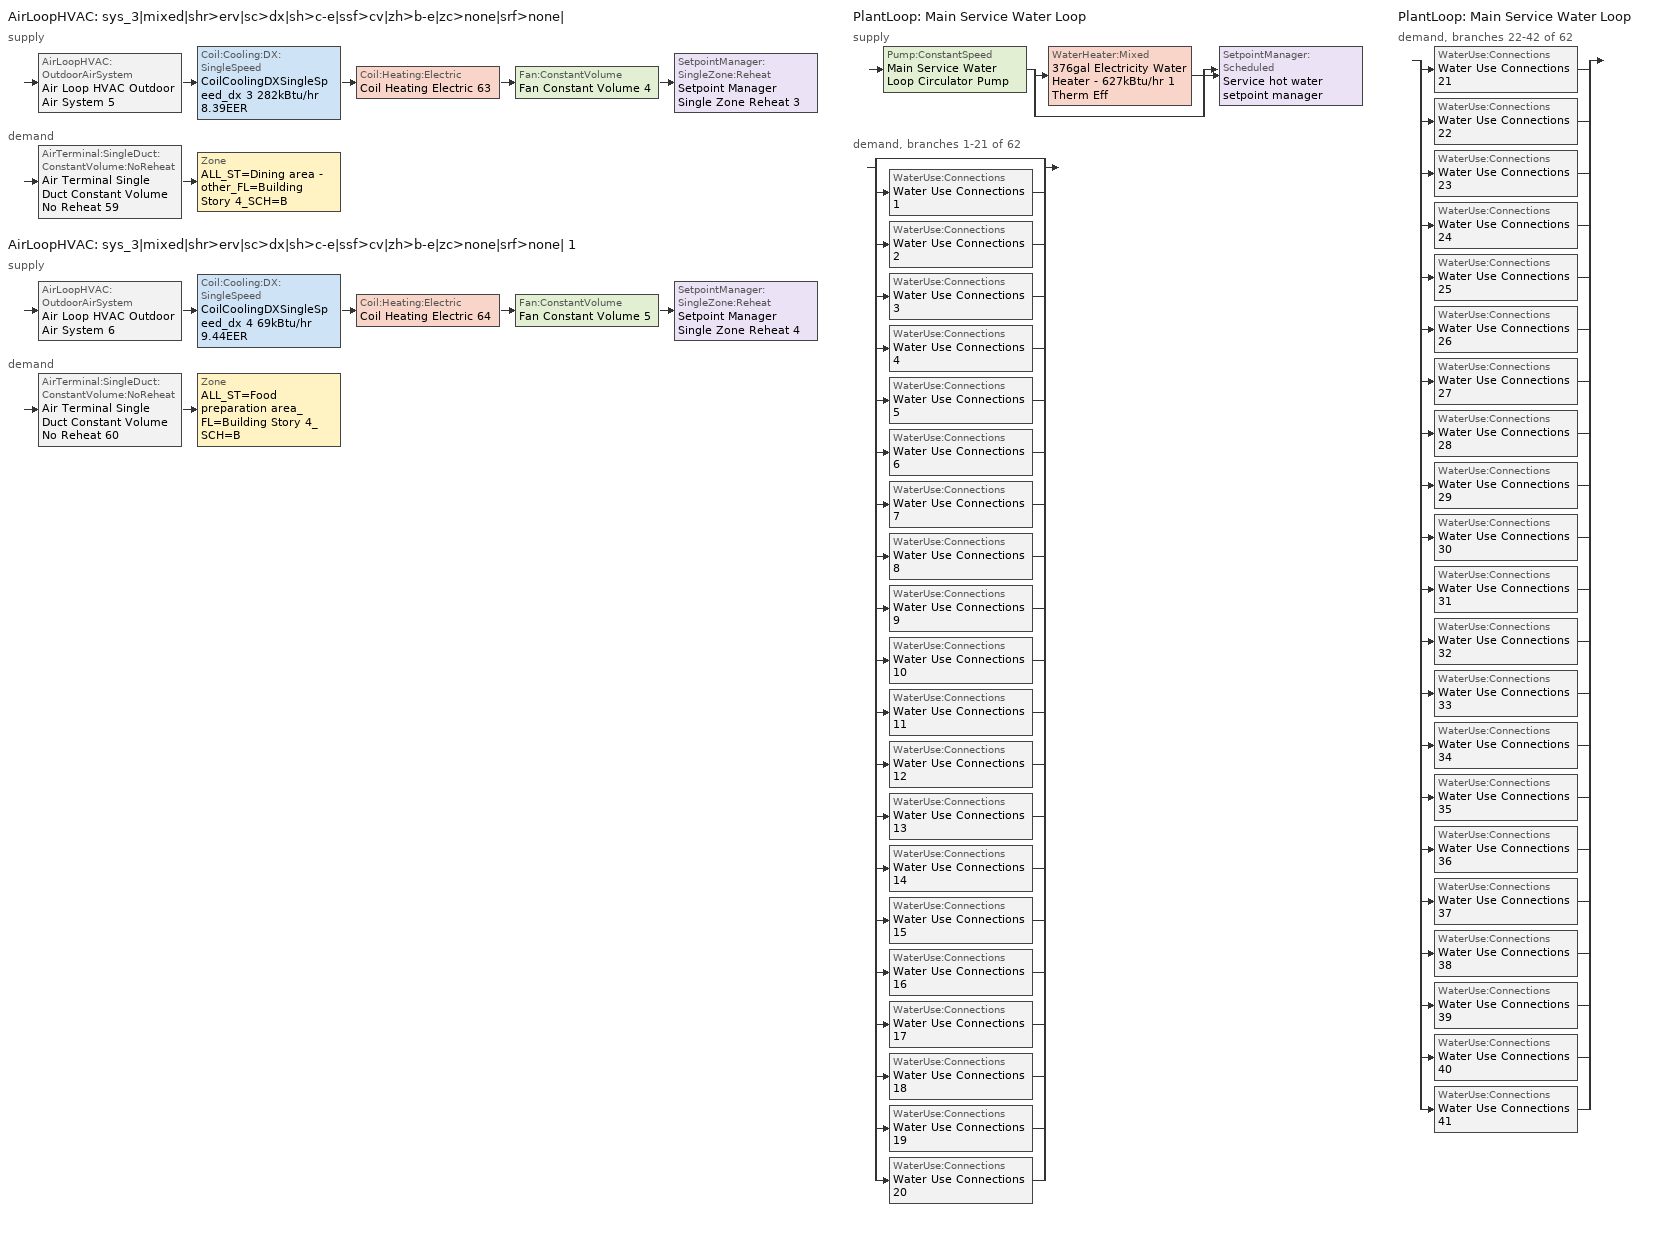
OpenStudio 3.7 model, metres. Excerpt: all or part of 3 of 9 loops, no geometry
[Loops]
AirLoopHVAC 'sys_3|mixed|shr>erv|sc>dx|sh>c-e|ssf>cv|zh>b-e|zc>none|srf>none|'
 supply: AirLoopHVAC:OutdoorAirSystem 'Air Loop HVAC Outdoor Air System 5' > Coil:Cooling:DX:SingleSpeed 'CoilCoolingDXSingleSpeed_dx 3 282kBtu/hr 8.39EER' > Coil:Heating:Electric 'Coil Heating Electric 63' > Fan:ConstantVolume 'Fan Constant Volume 4' > SetpointManager:SingleZone:Reheat 'Setpoint Manager Single Zone Reheat 3'
 demand: AirTerminal:SingleDuct:ConstantVolume:NoReheat 'Air Terminal Single Duct Constant Volume No Reheat 59' > Zone 'ALL_ST=Dining area - other_FL=Building Story 4_SCH=B'
AirLoopHVAC 'sys_3|mixed|shr>erv|sc>dx|sh>c-e|ssf>cv|zh>b-e|zc>none|srf>none| 1'
 supply: AirLoopHVAC:OutdoorAirSystem 'Air Loop HVAC Outdoor Air System 6' > Coil:Cooling:DX:SingleSpeed 'CoilCoolingDXSingleSpeed_dx 4 69kBtu/hr 9.44EER' > Coil:Heating:Electric 'Coil Heating Electric 64' > Fan:ConstantVolume 'Fan Constant Volume 5' > SetpointManager:SingleZone:Reheat 'Setpoint Manager Single Zone Reheat 4'
 demand: AirTerminal:SingleDuct:ConstantVolume:NoReheat 'Air Terminal Single Duct Constant Volume No Reheat 60' > Zone 'ALL_ST=Food preparation area_FL=Building Story 4_SCH=B'
PlantLoop 'Main Service Water Loop'
 supply: Pump:ConstantSpeed 'Main Service Water Loop Circulator Pump' > split
  | WaterHeater:Mixed '376gal Electricity Water Heater - 627kBtu/hr 1 Therm Eff'
  | bypass
  join > SetpointManager:Scheduled 'Service hot water setpoint manager'
 demand, branches 1-21 of 62: split
  | bypass
  | WaterUse:Connections 'Water Use Connections 1'
  | WaterUse:Connections 'Water Use Connections 2'
  | WaterUse:Connections 'Water Use Connections 3'
  | WaterUse:Connections 'Water Use Connections 4'
  | WaterUse:Connections 'Water Use Connections 5'
  | WaterUse:Connections 'Water Use Connections 6'
  | WaterUse:Connections 'Water Use Connections 7'
  | WaterUse:Connections 'Water Use Connections 8'
  | WaterUse:Connections 'Water Use Connections 9'
  | WaterUse:Connections 'Water Use Connections 10'
  | WaterUse:Connections 'Water Use Connections 11'
  | WaterUse:Connections 'Water Use Connections 12'
  | WaterUse:Connections 'Water Use Connections 13'
  | WaterUse:Connections 'Water Use Connections 14'
  | WaterUse:Connections 'Water Use Connections 15'
  | WaterUse:Connections 'Water Use Connections 16'
  | WaterUse:Connections 'Water Use Connections 17'
  | WaterUse:Connections 'Water Use Connections 18'
  | WaterUse:Connections 'Water Use Connections 19'
  | WaterUse:Connections 'Water Use Connections 20'
PlantLoop 'Main Service Water Loop'
 demand, branches 22-42 of 62: split
  | WaterUse:Connections 'Water Use Connections 21'
  | WaterUse:Connections 'Water Use Connections 22'
  | WaterUse:Connections 'Water Use Connections 23'
  | WaterUse:Connections 'Water Use Connections 24'
  | WaterUse:Connections 'Water Use Connections 25'
  | WaterUse:Connections 'Water Use Connections 26'
  | WaterUse:Connections 'Water Use Connections 27'
  | WaterUse:Connections 'Water Use Connections 28'
  | WaterUse:Connections 'Water Use Connections 29'
  | WaterUse:Connections 'Water Use Connections 30'
  | WaterUse:Connections 'Water Use Connections 31'
  | WaterUse:Connections 'Water Use Connections 32'
  | WaterUse:Connections 'Water Use Connections 33'
  | WaterUse:Connections 'Water Use Connections 34'
  | WaterUse:Connections 'Water Use Connections 35'
  | WaterUse:Connections 'Water Use Connections 36'
  | WaterUse:Connections 'Water Use Connections 37'
  | WaterUse:Connections 'Water Use Connections 38'
  | WaterUse:Connections 'Water Use Connections 39'
  | WaterUse:Connections 'Water Use Connections 40'
  | WaterUse:Connections 'Water Use Connections 41'
[Sizing:Zone] Zone Cooling Design Supply Air Temperature Input Method=TemperatureDifference; Zone Cooling Design Supply Air Temperature {C}=14; Zone Cooling Design Supply Air Temperature Difference {deltaC}=11; Zone Heating Design Supply Air Temperature Input Method=TemperatureDifference; Zone Heating Design Supply Air Temperature {C}=40; Zone Heating Design Supply Air Temperature Difference {deltaC}=21; Zone Cooling Design Supply Air Humidity Ratio {kg-H2O/kg-air}=0.0085; Zone Heating Design Supply Air Humidity Ratio {kg-H2O/kg-air}=0.008; Zone Heating Sizing Factor=1.3; Zone Cooling Sizing Factor=1.1; Cooling Design Air Flow Method=DesignDay; Heating Design Air Flow Method=DesignDay; Account for Dedicated Outdoor Air System=No; Dedicated Outdoor Air System Control Strategy=NeutralSupplyAir; Dedicated Outdoor Air Low Setpoint Temperature for Design {C}=autosize; Dedicated Outdoor Air High Setpoint Temperature for Design {C}=autosize; Zone Load Sizing Method=Sensible Load Only No Latent Load; Zone Latent Cooling Design Supply Air Humidity Ratio Input Method=HumidityRatioDifference; Zone Cooling Design Supply Air Humidity Ratio Difference {kgWater/kgDryAir}=0.005; Zone Latent Heating Design Supply Air Humidity Ratio Input Method=HumidityRatioDifference; Zone Humidification Design Supply Air Humidity Ratio Difference {kgWater/kgDryAir}=0.005
ALL_ST=Dining area - other_FL=Building Story 4_SCH=B; ALL_ST=Food preparation area_FL=Building Story 4_SCH=B
[Zone equipment]
ALL_ST=Dining area - other_FL=Building Story 4_SCH=B: Zone HVAC Baseboard Convective Electric 64, Air Terminal Single Duct Constant Volume No Reheat 59
ALL_ST=Food preparation area_FL=Building Story 4_SCH=B: Zone HVAC Baseboard Convective Electric 65, Air Terminal Single Duct Constant Volume No Reheat 60
[AirLoopHVAC] Design Supply Air Flow Rate {m3/s}=autosize; Design Return Air Flow Fraction of Supply Air Flow=1
Name | Availability Schedule
sys_3|mixed|shr>erv|sc>dx|sh>c-e|ssf>cv|zh>b-e|zc>none|srf>none| | sys_3|mixed|shr>none|sc>dx|sh>c-e|ssf>cv|zh>b-e|zc>none|srf>none| Occ Sch
sys_3|mixed|shr>erv|sc>dx|sh>c-e|ssf>cv|zh>b-e|zc>none|srf>none| 1 | sys_3|mixed|shr>none|sc>dx|sh>c-e|ssf>cv|zh>b-e|zc>none|srf>none| 1 Occ Sch
[Sizing:System] Type of Load to Size On=Sensible; Design Outdoor Air Flow Rate {m3/s}=Autosize; Central Heating Maximum System Air Flow Ratio=1; Preheat Design Temperature {C}=7; Preheat Design Humidity Ratio {kg-H2O/kg-Air}=0.008; Precool Design Temperature {C}=13; Precool Design Humidity Ratio {kg-H2O/kg-Air}=0.008; Central Cooling Design Supply Air Temperature {C}=13; Central Heating Design Supply Air Temperature {C}=43; Sizing Option=NonCoincident; 100% Outdoor Air in Cooling=No; 100% Outdoor Air in Heating=No; Central Cooling Design Supply Air Humidity Ratio {kg-H2O/kg-Air}=0.0085; Central Heating Design Supply Air Humidity Ratio {kg-H2O/kg-Air}=0.008; Cooling Design Air Flow Method=DesignDay; Cooling Design Air Flow Rate {m3/s}=0; Heating Design Air Flow Method=DesignDay; Heating Design Air Flow Rate {m3/s}=0; System Outdoor Air Method=ZoneSum; Zone Maximum Outdoor Air Fraction=1; Cooling Supply Air Flow Rate Per Floor Area {m3/s-m2}=0.00996765; Cooling Fraction of Autosized Cooling Supply Air Flow Rate=1; Cooling Supply Air Flow Rate Per Unit Cooling Capacity {m3/s-W}=3.94755e-05; Heating Supply Air Flow Rate Per Floor Area {m3/s-m2}=0.00996765; Heating Fraction of Autosized Heating Supply Air Flow Rate=1; Heating Fraction of Autosized Cooling Supply Air Flow Rate=1; Heating Supply Air Flow Rate Per Unit Heating Capacity {m3/s-W}=3.15882e-05; Cooling Design Capacity Method=CoolingDesignCapacity; Cooling Design Capacity {W}=autosize; Cooling Design Capacity Per Floor Area {W/m2}=234.7; Fraction of Autosized Cooling Design Capacity=1; Heating Design Capacity Method=HeatingDesignCapacity; Heating Design Capacity {W}=autosize; Heating Design Capacity Per Floor Area {W/m2}=157; Fraction of Autosized Heating Design Capacity=1; Central Cooling Capacity Control Method=OnOff; Occupant Diversity=autosize
sys_3|mixed|shr>erv|sc>dx|sh>c-e|ssf>cv|zh>b-e|zc>none|srf>none|; sys_3|mixed|shr>erv|sc>dx|sh>c-e|ssf>cv|zh>b-e|zc>none|srf>none| 1
[Fan:ConstantVolume] Availability Schedule=Always On Discrete; Fan Total Efficiency=0.39975; Pressure Rise {Pa}=640; Maximum Flow Rate {m3/s}=AutoSize; Motor Efficiency=0.615
Fan Constant Volume 4; Fan Constant Volume 5
[Coil:Heating:Electric] Availability Schedule=Always On Discrete
Coil Heating Electric 63; Coil Heating Electric 64
[Coil:Cooling:DX:SingleSpeed] Availability Schedule=Always On Discrete; Rated Total Cooling Capacity {W}=autosize; Rated Sensible Heat Ratio=autosize; Rated Air Flow Rate {m3/s}=autosize; Rated Evaporator Fan Power Per Volume Flow Rate 2017 {W/(m3/s)}=773.3; Rated Evaporator Fan Power Per Volume Flow Rate 2023 {W/(m3/s)}=934.4; Total Cooling Capacity Function of Temperature Curve=DXCOOL-NECB2011-REF-CAPFT; Total Cooling Capacity Function of Flow Fraction Curve=DXCOOL-NECB2011-REF-CAPFFLOW; Energy Input Ratio Function of Temperature Curve=DXCOOL-NECB2011-REF-COOLEIRFT; Energy Input Ratio Function of Flow Fraction Curve=DXCOOL-NECB2011-REF-COOLEIRFFLOW; Part Load Fraction Correlation Curve=DXCOOL-NECB2011-REF-COOLPLFFPLR; Minimum Outdoor Dry-Bulb Temperature for Compressor Operation {C}=-25; Nominal Time for Condensate Removal to Begin {s}=0; Ratio of Initial Moisture Evaporation Rate and Steady State Latent Capacity=0; Maximum Cycling Rate {cycles/hr}=0; Latent Capacity Time Constant {s}=0; Condenser Type=AirCooled; Evaporative Condenser Effectiveness=0.9; Evaporative Condenser Air Flow Rate {m3/s}=autosize; Evaporative Condenser Pump Rated Power Consumption {W}=autosize; Crankcase Heater Capacity {W}=0; Maximum Outdoor Dry-Bulb Temperature for Crankcase Heater Operation {C}=10; Basin Heater Capacity {W/K}=0; Basin Heater Setpoint Temperature {C}=2
Name | Rated COP {W/W}
CoilCoolingDXSingleSpeed_dx 3 282kBtu/hr 8.39EER | 2.93053
CoilCoolingDXSingleSpeed_dx 4 69kBtu/hr 9.44EER | 3.28022
[Controller:OutdoorAir] Minimum Outdoor Air Flow Rate {m3/s}=autosize; Maximum Outdoor Air Flow Rate {m3/s}=Autosize; Economizer Control Type=DifferentialEnthalpy; Economizer Control Action Type=ModulateFlow; Lockout Type=NoLockout; Minimum Limit Type=FixedMinimum; High Humidity Control=No; Heat Recovery Bypass Control Type=BypassWhenOAFlowGreaterThanMinimum; Economizer Operation Staging=InterlockedWithMechanicalCooling
Name | Minimum Outdoor Air Schedule | Controller Mechanical Ventilation
Controller Outdoor Air 5 | sys_3|mixed|shr>none|sc>dx|sh>c-e|ssf>cv|zh>b-e|zc>none|srf>none| Occ Sch | Controller Mechanical Ventilation 5
Controller Outdoor Air 6 | sys_3|mixed|shr>none|sc>dx|sh>c-e|ssf>cv|zh>b-e|zc>none|srf>none| 1 Occ Sch | Controller Mechanical Ventilation 6
[Controller:MechanicalVentilation] Availability Schedule=Always On Discrete; System Outdoor Air Method=ZoneSum
Controller Mechanical Ventilation 5; Controller Mechanical Ventilation 6
[AirLoopHVAC:OutdoorAirSystem]
Name | Controller
Air Loop HVAC Outdoor Air System 5 | Controller Outdoor Air 5
Air Loop HVAC Outdoor Air System 6 | Controller Outdoor Air 6
[SetpointManager:Scheduled]
Service hot water setpoint manager: Control Variable=Temperature; Schedule=Service Water Loop Temp - 140F; Setpoint Node or NodeList=Main Service Water Loop Supply Outlet Node
[ZoneHVAC:Baseboard:Convective:Electric] Availability Schedule=Always On Discrete; Nominal Capacity {W}=autosize; Efficiency=1
Zone HVAC Baseboard Convective Electric 64; Zone HVAC Baseboard Convective Electric 65
[AirTerminal:SingleDuct:ConstantVolume:NoReheat] Availability Schedule=Always On Discrete; Maximum Air Flow Rate {m3/s}=AutoSize
Air Terminal Single Duct Constant Volume No Reheat 59; Air Terminal Single Duct Constant Volume No Reheat 60
[SetpointManager:SingleZone:Reheat] Minimum Supply Air Temperature {C}=13; Maximum Supply Air Temperature {C}=43
Name | Control Zone | Setpoint Node or NodeList
Setpoint Manager Single Zone Reheat 3 | ALL_ST=Dining area - other_FL=Building Story 4_SCH=B | sys_3|mixed|shr>erv|sc>dx|sh>c-e|ssf>cv|zh>b-e|zc>none|srf>none| Supply Outlet Node
Setpoint Manager Single Zone Reheat 4 | ALL_ST=Food preparation area_FL=Building Story 4_SCH=B | sys_3|mixed|shr>erv|sc>dx|sh>c-e|ssf>cv|zh>b-e|zc>none|srf>none| 1 Supply Outlet Node
[PlantLoop]
Main Service Water Loop: Glycol Concentration=0; Maximum Loop Temperature {C}=60; Minimum Loop Temperature {C}=10; Plant Loop Volume {m3}=Autocalculate; Load Distribution Scheme=Optimal
[Sizing:Plant]
Main Service Water Loop: Loop Type=Heating; Design Loop Exit Temperature {C}=60; Loop Design Temperature Difference {deltaC}=5; Sizing Option=NonCoincident; Zone Timesteps in Averaging Window=1; Coincident Sizing Factor Mode=None
[Pump:ConstantSpeed]
Main Service Water Loop Circulator Pump: Rated Flow Rate {m3/s}=autosize; Rated Pump Head {Pa}=529997; Rated Power Consumption {W}=autosize; Motor Efficiency=0.855; Fraction of Motor Inefficiencies to Fluid Stream=0; Pump Control Type=Intermittent; Design Power Sizing Method=PowerPerFlowPerPressure; Design Electric Power per Unit Flow Rate {W/(m3/s)}=348701.1; Design Shaft Power per Unit Flow Rate per Unit Head {W-s/m3-Pa}=1.28205
[WaterHeater:Mixed]
376gal Electricity Water Heater - 627kBtu/hr 1 Therm Eff: Tank Volume {m3}=1.42181; Setpoint Temperature Schedule=Service Water Loop Temp - 140F; Deadband Temperature Difference {deltaC}=2; Maximum Temperature Limit {C}=60; Heater Control Type=Cycle; Heater Maximum Capacity {W}=183709; Heater Fuel Type=Electricity; Heater Thermal Efficiency=1; Off Cycle Parasitic Fuel Consumption Rate {W}=122.494; Off Cycle Parasitic Fuel Type=Electricity; Off Cycle Parasitic Heat Fraction to Tank=0.8; On Cycle Parasitic Fuel Consumption Rate {W}=122.494; On Cycle Parasitic Fuel Type=Electricity; On Cycle Parasitic Heat Fraction to Tank=0; Ambient Temperature Indicator=Schedule; Ambient Temperature Schedule=Water Heater Ambient Temp Schedule - 70.0f; Off Cycle Loss Coefficient to Ambient Temperature {W/K}=5.26259; On Cycle Loss Coefficient to Ambient Temperature {W/K}=5.26259; Use Side Effectiveness=1; Source Side Effectiveness=1; Use Side Design Flow Rate {m3/s}=autosize; Source Side Design Flow Rate {m3/s}=autosize; Indirect Water Heating Recovery Time {hr}=1.5; Source Side Flow Control Mode=IndirectHeatPrimarySetpoint
[WaterHeater:Sizing]
376gal Electricity Water Heater - 627kBtu/hr 1 Therm Eff: Design Mode=PeakDraw; Time Storage Can Meet Peak Draw {hr}=0.538503; Time for Tank Recovery {hr}=0; Nominal Tank Volume for Autosizing Plant Connections {m3}=1
[WaterUse:Connections] Drain Water Heat Exchanger Type=None; Drain Water Heat Exchanger Destination=Plant
Name | Water Use Equipment Name 1
Water Use Connections 1 | Banquet_flr_6 Service Water Use 0.34gal/min
Water Use Connections 2 | Cafe_flr_1 Service Water Use 0.02gal/min
Water Use Connections 3 | Dining_flr_6 Service Water Use 0.34gal/min
Water Use Connections 4 | Kitchen_flr_6 Service Water Use 0.05gal/min
Water Use Connections 5 | Laundry_flr_1 Service Water Use 0.02gal/min
Water Use Connections 6 | Lobby_flr_1 Service Water Use 0.33gal/min
Water Use Connections 7 | Retail_1_flr_1 Service Water Use 0.01gal/min
Water Use Connections 8 | Retail_2_flr_1 Service Water Use 0.01gal/min
Water Use Connections 9 | Room_1_flr_3 Service Water Use 0.08gal/min
Water Use Connections 10 | Room_1_flr_6 Service Water Use 0.08gal/min
Water Use Connections 11 | Room_2_flr_3 Service Water Use 0.08gal/min
Water Use Connections 12 | Room_2_flr_6 Service Water Use 0.08gal/min
Water Use Connections 13 | Room_3_0_flr_3 Service Water Use 0.05gal/min
Water Use Connections 14 | Room_3_10_flr_3 Service Water Use 0.05gal/min
Water Use Connections 15 | Room_3_11_flr_3 Service Water Use 0.05gal/min
Water Use Connections 16 | Room_3_12_flr_3 Service Water Use 0.05gal/min
Water Use Connections 17 | Room_3_13_flr_3 Service Water Use 0.05gal/min
Water Use Connections 18 | Room_3_14_flr_3 Service Water Use 0.05gal/min
Water Use Connections 19 | Room_3_15_flr_3 Service Water Use 0.05gal/min
Water Use Connections 20 | Room_3_16_flr_3 Service Water Use 0.05gal/min
Water Use Connections 21 | Room_3_17_flr_3 Service Water Use 0.05gal/min
Water Use Connections 22 | Room_3_18_flr_3 Service Water Use 0.05gal/min
Water Use Connections 23 | Room_3_1_flr_3 Service Water Use 0.05gal/min
Water Use Connections 24 | Room_3_1_flr_6 Service Water Use 0.05gal/min
Water Use Connections 25 | Room_3_2_flr_3 Service Water Use 0.05gal/min
Water Use Connections 26 | Room_3_2_flr_6 Service Water Use 0.05gal/min
Water Use Connections 27 | Room_3_3_flr_3 Service Water Use 0.05gal/min
Water Use Connections 28 | Room_3_3_flr_6 Service Water Use 0.05gal/min
Water Use Connections 29 | Room_3_4_flr_3 Service Water Use 0.05gal/min
Water Use Connections 30 | Room_3_4_flr_6 Service Water Use 0.05gal/min
Water Use Connections 31 | Room_3_5_flr_3 Service Water Use 0.05gal/min
Water Use Connections 32 | Room_3_5_flr_6 Service Water Use 0.05gal/min
Water Use Connections 33 | Room_3_6_flr_3 Service Water Use 0.05gal/min
Water Use Connections 34 | Room_3_6_flr_6 Service Water Use 0.05gal/min
Water Use Connections 35 | Room_3_7_flr_3 Service Water Use 0.05gal/min
Water Use Connections 36 | Room_3_7_flr_6 Service Water Use 0.05gal/min
Water Use Connections 37 | Room_3_8_flr_3 Service Water Use 0.05gal/min
Water Use Connections 38 | Room_3_8_flr_6 Service Water Use 0.05gal/min
Water Use Connections 39 | Room_3_9_flr_3 Service Water Use 0.05gal/min
Water Use Connections 40 | Room_3_9_flr_6 Service Water Use 0.05gal/min
Water Use Connections 41 | Room_4_10_flr_3 Service Water Use 0.05gal/min
[WaterUse:Equipment:Definition]
Name | Peak Flow Rate {m3/s} | Target Temperature Schedule | Sensible Fraction Schedule | Latent Fraction Schedule
Banquet_flr_6 Service Water Use Def 0.34gal/min | 2.11381e-05 | Schedule Ruleset 5 | Schedule Ruleset 3 | Schedule Ruleset 4
Cafe_flr_1 Service Water Use Def 0.02gal/min | 1.50463e-06 | Schedule Ruleset 8 | Schedule Ruleset 6 | Schedule Ruleset 7
Dining_flr_6 Service Water Use Def 0.34gal/min | 2.11381e-05 | Schedule Ruleset 11 | Schedule Ruleset 9 | Schedule Ruleset 10
Kitchen_flr_6 Service Water Use Def 0.05gal/min | 3.29204e-06 | Schedule Ruleset 14 | Schedule Ruleset 12 | Schedule Ruleset 13
Laundry_flr_1 Service Water Use Def 0.02gal/min | 1.24346e-06 | Schedule Ruleset 17 | Schedule Ruleset 15 | Schedule Ruleset 16
Lobby_flr_1 Service Water Use Def 0.33gal/min | 2.08442e-05 | Schedule Ruleset 20 | Schedule Ruleset 18 | Schedule Ruleset 19
Retail_1_flr_1 Service Water Use Def 0.01gal/min | 4.74976e-07 | Schedule Ruleset 23 | Schedule Ruleset 21 | Schedule Ruleset 22
Retail_2_flr_1 Service Water Use Def 0.01gal/min | 5.50024e-07 | Schedule Ruleset 26 | Schedule Ruleset 24 | Schedule Ruleset 25
Room_1_flr_3 Service Water Use Def 0.08gal/min | 4.97412e-06 | Schedule Ruleset 29 | Schedule Ruleset 27 | Schedule Ruleset 28
Room_1_flr_6 Service Water Use Def 0.08gal/min | 4.97412e-06 | Schedule Ruleset 32 | Schedule Ruleset 30 | Schedule Ruleset 31
Room_2_flr_3 Service Water Use Def 0.08gal/min | 4.97354e-06 | Schedule Ruleset 35 | Schedule Ruleset 33 | Schedule Ruleset 34
Room_2_flr_6 Service Water Use Def 0.08gal/min | 4.97354e-06 | Schedule Ruleset 38 | Schedule Ruleset 36 | Schedule Ruleset 37
Room_3_0_flr_3 Service Water Use Def 0.05gal/min | 3.12604e-06 | Schedule Ruleset 41 | Schedule Ruleset 39 | Schedule Ruleset 40
Room_3_10_flr_3 Service Water Use Def 0.05gal/min | 3.12604e-06 | Schedule Ruleset 44 | Schedule Ruleset 42 | Schedule Ruleset 43
Room_3_11_flr_3 Service Water Use Def 0.05gal/min | 3.12604e-06 | Schedule Ruleset 47 | Schedule Ruleset 45 | Schedule Ruleset 46
Room_3_12_flr_3 Service Water Use Def 0.05gal/min | 3.12604e-06 | Schedule Ruleset 50 | Schedule Ruleset 48 | Schedule Ruleset 49
Room_3_13_flr_3 Service Water Use Def 0.05gal/min | 3.12604e-06 | Schedule Ruleset 53 | Schedule Ruleset 51 | Schedule Ruleset 52
Room_3_14_flr_3 Service Water Use Def 0.05gal/min | 3.12604e-06 | Schedule Ruleset 56 | Schedule Ruleset 54 | Schedule Ruleset 55
Room_3_15_flr_3 Service Water Use Def 0.05gal/min | 3.12604e-06 | Schedule Ruleset 59 | Schedule Ruleset 57 | Schedule Ruleset 58
Room_3_16_flr_3 Service Water Use Def 0.05gal/min | 3.12604e-06 | Schedule Ruleset 62 | Schedule Ruleset 60 | Schedule Ruleset 61
Room_3_17_flr_3 Service Water Use Def 0.05gal/min | 3.12604e-06 | Schedule Ruleset 65 | Schedule Ruleset 63 | Schedule Ruleset 64
Room_3_18_flr_3 Service Water Use Def 0.05gal/min | 3.13545e-06 | Schedule Ruleset 68 | Schedule Ruleset 66 | Schedule Ruleset 67
Room_3_1_flr_3 Service Water Use Def 0.05gal/min | 3.12604e-06 | Schedule Ruleset 71 | Schedule Ruleset 69 | Schedule Ruleset 70
Room_3_1_flr_6 Service Water Use Def 0.05gal/min | 3.1269e-06 | Schedule Ruleset 74 | Schedule Ruleset 72 | Schedule Ruleset 73
Room_3_2_flr_3 Service Water Use Def 0.05gal/min | 3.12604e-06 | Schedule Ruleset 77 | Schedule Ruleset 75 | Schedule Ruleset 76
Room_3_2_flr_6 Service Water Use Def 0.05gal/min | 3.1269e-06 | Schedule Ruleset 80 | Schedule Ruleset 78 | Schedule Ruleset 79
Room_3_3_flr_3 Service Water Use Def 0.05gal/min | 3.12604e-06 | Schedule Ruleset 83 | Schedule Ruleset 81 | Schedule Ruleset 82
Room_3_3_flr_6 Service Water Use Def 0.05gal/min | 3.1269e-06 | Schedule Ruleset 86 | Schedule Ruleset 84 | Schedule Ruleset 85
Room_3_4_flr_3 Service Water Use Def 0.05gal/min | 3.12604e-06 | Schedule Ruleset 89 | Schedule Ruleset 87 | Schedule Ruleset 88
Room_3_4_flr_6 Service Water Use Def 0.05gal/min | 3.1269e-06 | Schedule Ruleset 92 | Schedule Ruleset 90 | Schedule Ruleset 91
Room_3_5_flr_3 Service Water Use Def 0.05gal/min | 3.12604e-06 | Schedule Ruleset 95 | Schedule Ruleset 93 | Schedule Ruleset 94
Room_3_5_flr_6 Service Water Use Def 0.05gal/min | 3.1269e-06 | Schedule Ruleset 98 | Schedule Ruleset 96 | Schedule Ruleset 97
Room_3_6_flr_3 Service Water Use Def 0.05gal/min | 3.12604e-06 | Schedule Ruleset 101 | Schedule Ruleset 99 | Schedule Ruleset 100
Room_3_6_flr_6 Service Water Use Def 0.05gal/min | 3.1269e-06 | Schedule Ruleset 104 | Schedule Ruleset 102 | Schedule Ruleset 103
Room_3_7_flr_3 Service Water Use Def 0.05gal/min | 3.12604e-06 | Schedule Ruleset 107 | Schedule Ruleset 105 | Schedule Ruleset 106
Room_3_7_flr_6 Service Water Use Def 0.05gal/min | 3.1269e-06 | Schedule Ruleset 110 | Schedule Ruleset 108 | Schedule Ruleset 109
Room_3_8_flr_3 Service Water Use Def 0.05gal/min | 3.12604e-06 | Schedule Ruleset 113 | Schedule Ruleset 111 | Schedule Ruleset 112
Room_3_8_flr_6 Service Water Use Def 0.05gal/min | 3.1269e-06 | Schedule Ruleset 116 | Schedule Ruleset 114 | Schedule Ruleset 115
Room_3_9_flr_3 Service Water Use Def 0.05gal/min | 3.12604e-06 | Schedule Ruleset 119 | Schedule Ruleset 117 | Schedule Ruleset 118
Room_3_9_flr_6 Service Water Use Def 0.05gal/min | 3.12503e-06 | Schedule Ruleset 122 | Schedule Ruleset 120 | Schedule Ruleset 121
Room_4_10_flr_3 Service Water Use Def 0.05gal/min | 3.1269e-06 | Schedule Ruleset 125 | Schedule Ruleset 123 | Schedule Ruleset 124
[WaterUse:Equipment]
Name | Water Use Equipment Definition | Space | Flow Rate Fraction Schedule
Banquet_flr_6 Service Water Use 0.34gal/min | Banquet_flr_6 Service Water Use Def 0.34gal/min | Banquet_Flr_6 | NECB-B-Service Water Heating
Cafe_flr_1 Service Water Use 0.02gal/min | Cafe_flr_1 Service Water Use Def 0.02gal/min | Cafe_Flr_1 | NECB-C-Service Water Heating
Dining_flr_6 Service Water Use 0.34gal/min | Dining_flr_6 Service Water Use Def 0.34gal/min | Dining_Flr_6 | NECB-B-Service Water Heating
Kitchen_flr_6 Service Water Use 0.05gal/min | Kitchen_flr_6 Service Water Use Def 0.05gal/min | Kitchen_Flr_6 | NECB-B-Service Water Heating
Laundry_flr_1 Service Water Use 0.02gal/min | Laundry_flr_1 Service Water Use Def 0.02gal/min | Laundry_Flr_1 | NECB-C-Service Water Heating
Lobby_flr_1 Service Water Use 0.33gal/min | Lobby_flr_1 Service Water Use Def 0.33gal/min | Lobby_Flr_1 | NECB-H-Service Water Heating
Retail_1_flr_1 Service Water Use 0.01gal/min | Retail_1_flr_1 Service Water Use Def 0.01gal/min | Retail_1_Flr_1 | NECB-C-Service Water Heating
Retail_2_flr_1 Service Water Use 0.01gal/min | Retail_2_flr_1 Service Water Use Def 0.01gal/min | Retail_2_Flr_1 | NECB-C-Service Water Heating
Room_1_flr_3 Service Water Use 0.08gal/min | Room_1_flr_3 Service Water Use Def 0.08gal/min | Room_1_Flr_3 | NECB-F-Service Water Heating
Room_1_flr_6 Service Water Use 0.08gal/min | Room_1_flr_6 Service Water Use Def 0.08gal/min | Room_1_Flr_6 | NECB-F-Service Water Heating
Room_2_flr_3 Service Water Use 0.08gal/min | Room_2_flr_3 Service Water Use Def 0.08gal/min | Room_2_Flr_3 | NECB-F-Service Water Heating
Room_2_flr_6 Service Water Use 0.08gal/min | Room_2_flr_6 Service Water Use Def 0.08gal/min | Room_2_Flr_6 | NECB-F-Service Water Heating
Room_3_0_flr_3 Service Water Use 0.05gal/min | Room_3_0_flr_3 Service Water Use Def 0.05gal/min | Room_3_0_Flr_3 | NECB-F-Service Water Heating
Room_3_10_flr_3 Service Water Use 0.05gal/min | Room_3_10_flr_3 Service Water Use Def 0.05gal/min | Room_3_10_Flr_3 | NECB-F-Service Water Heating
Room_3_11_flr_3 Service Water Use 0.05gal/min | Room_3_11_flr_3 Service Water Use Def 0.05gal/min | Room_3_11_Flr_3 | NECB-F-Service Water Heating
Room_3_12_flr_3 Service Water Use 0.05gal/min | Room_3_12_flr_3 Service Water Use Def 0.05gal/min | Room_3_12_Flr_3 | NECB-F-Service Water Heating
Room_3_13_flr_3 Service Water Use 0.05gal/min | Room_3_13_flr_3 Service Water Use Def 0.05gal/min | Room_3_13_Flr_3 | NECB-F-Service Water Heating
Room_3_14_flr_3 Service Water Use 0.05gal/min | Room_3_14_flr_3 Service Water Use Def 0.05gal/min | Room_3_14_Flr_3 | NECB-F-Service Water Heating
Room_3_15_flr_3 Service Water Use 0.05gal/min | Room_3_15_flr_3 Service Water Use Def 0.05gal/min | Room_3_15_Flr_3 | NECB-F-Service Water Heating
Room_3_16_flr_3 Service Water Use 0.05gal/min | Room_3_16_flr_3 Service Water Use Def 0.05gal/min | Room_3_16_Flr_3 | NECB-F-Service Water Heating
Room_3_17_flr_3 Service Water Use 0.05gal/min | Room_3_17_flr_3 Service Water Use Def 0.05gal/min | Room_3_17_Flr_3 | NECB-F-Service Water Heating
Room_3_18_flr_3 Service Water Use 0.05gal/min | Room_3_18_flr_3 Service Water Use Def 0.05gal/min | Room_3_18_Flr_3 | NECB-F-Service Water Heating
Room_3_1_flr_3 Service Water Use 0.05gal/min | Room_3_1_flr_3 Service Water Use Def 0.05gal/min | Room_3_1_Flr_3 | NECB-F-Service Water Heating
Room_3_1_flr_6 Service Water Use 0.05gal/min | Room_3_1_flr_6 Service Water Use Def 0.05gal/min | Room_3_1_Flr_6 | NECB-F-Service Water Heating
Room_3_2_flr_3 Service Water Use 0.05gal/min | Room_3_2_flr_3 Service Water Use Def 0.05gal/min | Room_3_2_Flr_3 | NECB-F-Service Water Heating
Room_3_2_flr_6 Service Water Use 0.05gal/min | Room_3_2_flr_6 Service Water Use Def 0.05gal/min | Room_3_2_Flr_6 | NECB-F-Service Water Heating
Room_3_3_flr_3 Service Water Use 0.05gal/min | Room_3_3_flr_3 Service Water Use Def 0.05gal/min | Room_3_3_Flr_3 | NECB-F-Service Water Heating
Room_3_3_flr_6 Service Water Use 0.05gal/min | Room_3_3_flr_6 Service Water Use Def 0.05gal/min | Room_3_3_Flr_6 | NECB-F-Service Water Heating
Room_3_4_flr_3 Service Water Use 0.05gal/min | Room_3_4_flr_3 Service Water Use Def 0.05gal/min | Room_3_4_Flr_3 | NECB-F-Service Water Heating
Room_3_4_flr_6 Service Water Use 0.05gal/min | Room_3_4_flr_6 Service Water Use Def 0.05gal/min | Room_3_4_Flr_6 | NECB-F-Service Water Heating
Room_3_5_flr_3 Service Water Use 0.05gal/min | Room_3_5_flr_3 Service Water Use Def 0.05gal/min | Room_3_5_Flr_3 | NECB-F-Service Water Heating
Room_3_5_flr_6 Service Water Use 0.05gal/min | Room_3_5_flr_6 Service Water Use Def 0.05gal/min | Room_3_5_Flr_6 | NECB-F-Service Water Heating
Room_3_6_flr_3 Service Water Use 0.05gal/min | Room_3_6_flr_3 Service Water Use Def 0.05gal/min | Room_3_6_Flr_3 | NECB-F-Service Water Heating
Room_3_6_flr_6 Service Water Use 0.05gal/min | Room_3_6_flr_6 Service Water Use Def 0.05gal/min | Room_3_6_Flr_6 | NECB-F-Service Water Heating
Room_3_7_flr_3 Service Water Use 0.05gal/min | Room_3_7_flr_3 Service Water Use Def 0.05gal/min | Room_3_7_Flr_3 | NECB-F-Service Water Heating
Room_3_7_flr_6 Service Water Use 0.05gal/min | Room_3_7_flr_6 Service Water Use Def 0.05gal/min | Room_3_7_Flr_6 | NECB-F-Service Water Heating
Room_3_8_flr_3 Service Water Use 0.05gal/min | Room_3_8_flr_3 Service Water Use Def 0.05gal/min | Room_3_8_Flr_3 | NECB-F-Service Water Heating
Room_3_8_flr_6 Service Water Use 0.05gal/min | Room_3_8_flr_6 Service Water Use Def 0.05gal/min | Room_3_8_Flr_6 | NECB-F-Service Water Heating
Room_3_9_flr_3 Service Water Use 0.05gal/min | Room_3_9_flr_3 Service Water Use Def 0.05gal/min | Room_3_9_Flr_3 | NECB-F-Service Water Heating
Room_3_9_flr_6 Service Water Use 0.05gal/min | Room_3_9_flr_6 Service Water Use Def 0.05gal/min | Room_3_9_Flr_6 | NECB-F-Service Water Heating
Room_4_10_flr_3 Service Water Use 0.05gal/min | Room_4_10_flr_3 Service Water Use Def 0.05gal/min | Room_4_10_Flr_3 | NECB-F-Service Water Heating
[Schedule:Ruleset]
Service Water Loop Temp - 140F: Default Day Schedule=Service Water Loop Temp - 140F Default
Water Heater Ambient Temp Schedule - 70.0f: Default Day Schedule=Water Heater Ambient Temp Schedule 70.0F Default
Schedule Ruleset 3: Default Day Schedule=Schedule Day 8
Schedule Ruleset 4: Default Day Schedule=Schedule Day 9
Schedule Ruleset 5: Default Day Schedule=Schedule Day 10
NECB-B-Service Water Heating: Default Day Schedule=NECB-B-Service Water Heating Default
Schedule Ruleset 6: Default Day Schedule=Schedule Day 11
Schedule Ruleset 7: Default Day Schedule=Schedule Day 12
Schedule Ruleset 8: Default Day Schedule=Schedule Day 13
NECB-C-Service Water Heating: Default Day Schedule=NECB-C-Service Water Heating Default
Schedule Ruleset 9: Default Day Schedule=Schedule Day 14
Schedule Ruleset 10: Default Day Schedule=Schedule Day 15
Schedule Ruleset 11: Default Day Schedule=Schedule Day 16
Schedule Ruleset 12: Default Day Schedule=Schedule Day 17
Schedule Ruleset 13: Default Day Schedule=Schedule Day 18
Schedule Ruleset 14: Default Day Schedule=Schedule Day 19
Schedule Ruleset 15: Default Day Schedule=Schedule Day 20
Schedule Ruleset 16: Default Day Schedule=Schedule Day 21
Schedule Ruleset 17: Default Day Schedule=Schedule Day 22
Schedule Ruleset 18: Default Day Schedule=Schedule Day 23
Schedule Ruleset 19: Default Day Schedule=Schedule Day 24
Schedule Ruleset 20: Default Day Schedule=Schedule Day 25
NECB-H-Service Water Heating: Default Day Schedule=NECB-H-Service Water Heating Default
Schedule Ruleset 21: Default Day Schedule=Schedule Day 26
Schedule Ruleset 22: Default Day Schedule=Schedule Day 27
Schedule Ruleset 23: Default Day Schedule=Schedule Day 28
Schedule Ruleset 24: Default Day Schedule=Schedule Day 29
Schedule Ruleset 25: Default Day Schedule=Schedule Day 30
Schedule Ruleset 26: Default Day Schedule=Schedule Day 31
Schedule Ruleset 27: Default Day Schedule=Schedule Day 32
Schedule Ruleset 28: Default Day Schedule=Schedule Day 33
Schedule Ruleset 29: Default Day Schedule=Schedule Day 34
NECB-F-Service Water Heating: Default Day Schedule=NECB-F-Service Water Heating Default
Schedule Ruleset 30: Default Day Schedule=Schedule Day 35
Schedule Ruleset 31: Default Day Schedule=Schedule Day 36
Schedule Ruleset 32: Default Day Schedule=Schedule Day 37
Schedule Ruleset 33: Default Day Schedule=Schedule Day 38
Schedule Ruleset 34: Default Day Schedule=Schedule Day 39
Schedule Ruleset 35: Default Day Schedule=Schedule Day 40
Schedule Ruleset 36: Default Day Schedule=Schedule Day 41
Schedule Ruleset 37: Default Day Schedule=Schedule Day 42
Schedule Ruleset 38: Default Day Schedule=Schedule Day 43
Schedule Ruleset 39: Default Day Schedule=Schedule Day 44
Schedule Ruleset 40: Default Day Schedule=Schedule Day 45
Schedule Ruleset 41: Default Day Schedule=Schedule Day 46
Schedule Ruleset 42: Default Day Schedule=Schedule Day 47
Schedule Ruleset 43: Default Day Schedule=Schedule Day 48
Schedule Ruleset 44: Default Day Schedule=Schedule Day 49
Schedule Ruleset 45: Default Day Schedule=Schedule Day 50
Schedule Ruleset 46: Default Day Schedule=Schedule Day 51
Schedule Ruleset 47: Default Day Schedule=Schedule Day 52
Schedule Ruleset 48: Default Day Schedule=Schedule Day 53
Schedule Ruleset 49: Default Day Schedule=Schedule Day 54
Schedule Ruleset 50: Default Day Schedule=Schedule Day 55
Schedule Ruleset 51: Default Day Schedule=Schedule Day 56
Schedule Ruleset 52: Default Day Schedule=Schedule Day 57
Schedule Ruleset 53: Default Day Schedule=Schedule Day 58
Schedule Ruleset 54: Default Day Schedule=Schedule Day 59
Schedule Ruleset 55: Default Day Schedule=Schedule Day 60
Schedule Ruleset 56: Default Day Schedule=Schedule Day 61
Schedule Ruleset 57: Default Day Schedule=Schedule Day 62
Schedule Ruleset 58: Default Day Schedule=Schedule Day 63
Schedule Ruleset 59: Default Day Schedule=Schedule Day 64
Schedule Ruleset 60: Default Day Schedule=Schedule Day 65
Schedule Ruleset 61: Default Day Schedule=Schedule Day 66
Schedule Ruleset 62: Default Day Schedule=Schedule Day 67
Schedule Ruleset 63: Default Day Schedule=Schedule Day 68
Schedule Ruleset 64: Default Day Schedule=Schedule Day 69
Schedule Ruleset 65: Default Day Schedule=Schedule Day 70
Schedule Ruleset 66: Default Day Schedule=Schedule Day 71
Schedule Ruleset 67: Default Day Schedule=Schedule Day 72
Schedule Ruleset 68: Default Day Schedule=Schedule Day 73
Schedule Ruleset 69: Default Day Schedule=Schedule Day 74
Schedule Ruleset 70: Default Day Schedule=Schedule Day 75
Schedule Ruleset 71: Default Day Schedule=Schedule Day 76
Schedule Ruleset 72: Default Day Schedule=Schedule Day 77
Schedule Ruleset 73: Default Day Schedule=Schedule Day 78
Schedule Ruleset 74: Default Day Schedule=Schedule Day 79
Schedule Ruleset 75: Default Day Schedule=Schedule Day 80
Schedule Ruleset 76: Default Day Schedule=Schedule Day 81
Schedule Ruleset 77: Default Day Schedule=Schedule Day 82
Schedule Ruleset 78: Default Day Schedule=Schedule Day 83
Schedule Ruleset 79: Default Day Schedule=Schedule Day 84
Schedule Ruleset 80: Default Day Schedule=Schedule Day 85
Schedule Ruleset 81: Default Day Schedule=Schedule Day 86
Schedule Ruleset 82: Default Day Schedule=Schedule Day 87
Schedule Ruleset 83: Default Day Schedule=Schedule Day 88
Schedule Ruleset 84: Default Day Schedule=Schedule Day 89
Schedule Ruleset 85: Default Day Schedule=Schedule Day 90
Schedule Ruleset 86: Default Day Schedule=Schedule Day 91
Schedule Ruleset 87: Default Day Schedule=Schedule Day 92
Schedule Ruleset 88: Default Day Schedule=Schedule Day 93
Schedule Ruleset 89: Default Day Schedule=Schedule Day 94
Schedule Ruleset 90: Default Day Schedule=Schedule Day 95
Schedule Ruleset 91: Default Day Schedule=Schedule Day 96
Schedule Ruleset 92: Default Day Schedule=Schedule Day 97
Schedule Ruleset 93: Default Day Schedule=Schedule Day 98
Schedule Ruleset 94: Default Day Schedule=Schedule Day 99
Schedule Ruleset 95: Default Day Schedule=Schedule Day 100
Schedule Ruleset 96: Default Day Schedule=Schedule Day 101
Schedule Ruleset 97: Default Day Schedule=Schedule Day 102
Schedule Ruleset 98: Default Day Schedule=Schedule Day 103
Schedule Ruleset 99: Default Day Schedule=Schedule Day 104
Schedule Ruleset 100: Default Day Schedule=Schedule Day 105
Schedule Ruleset 101: Default Day Schedule=Schedule Day 106
Schedule Ruleset 102: Default Day Schedule=Schedule Day 107
Schedule Ruleset 103: Default Day Schedule=Schedule Day 108
Schedule Ruleset 104: Default Day Schedule=Schedule Day 109
Schedule Ruleset 105: Default Day Schedule=Schedule Day 110
Schedule Ruleset 106: Default Day Schedule=Schedule Day 111
Schedule Ruleset 107: Default Day Schedule=Schedule Day 112
Schedule Ruleset 108: Default Day Schedule=Schedule Day 113
Schedule Ruleset 109: Default Day Schedule=Schedule Day 114
Schedule Ruleset 110: Default Day Schedule=Schedule Day 115
Schedule Ruleset 111: Default Day Schedule=Schedule Day 116
Schedule Ruleset 112: Default Day Schedule=Schedule Day 117
Schedule Ruleset 113: Default Day Schedule=Schedule Day 118
Schedule Ruleset 114: Default Day Schedule=Schedule Day 119
Schedule Ruleset 115: Default Day Schedule=Schedule Day 120
Schedule Ruleset 116: Default Day Schedule=Schedule Day 121
Schedule Ruleset 117: Default Day Schedule=Schedule Day 122
Schedule Ruleset 118: Default Day Schedule=Schedule Day 123
Schedule Ruleset 119: Default Day Schedule=Schedule Day 124
Schedule Ruleset 120: Default Day Schedule=Schedule Day 125
Schedule Ruleset 121: Default Day Schedule=Schedule Day 126
Schedule Ruleset 122: Default Day Schedule=Schedule Day 127
Schedule Ruleset 123: Default Day Schedule=Schedule Day 128
Schedule Ruleset 124: Default Day Schedule=Schedule Day 129
Schedule Ruleset 125: Default Day Schedule=Schedule Day 130
sys_3|mixed|shr>none|sc>dx|sh>c-e|ssf>cv|zh>b-e|zc>none|srf>none| Occ Sch: Default Day Schedule=sys_3|mixed|shr>none|sc>dx|sh>c-e|ssf>cv|zh>b-e|zc>none|srf>none| Occ Sch Default; Summer Design Day Schedule=sys_3|mixed|shr>none|sc>dx|sh>c-e|ssf>cv|zh>b-e|zc>none|srf>none| Occ Sch Summer Design Day; Winter Design Day Schedule=sys_3|mixed|shr>none|sc>dx|sh>c-e|ssf>cv|zh>b-e|zc>none|srf>none| Occ Sch Winter Design Day
sys_3|mixed|shr>none|sc>dx|sh>c-e|ssf>cv|zh>b-e|zc>none|srf>none| 1 Occ Sch: Default Day Schedule=sys_3|mixed|shr>none|sc>dx|sh>c-e|ssf>cv|zh>b-e|zc>none|srf>none| 1 Occ Sch Default; Summer Design Day Schedule=sys_3|mixed|shr>none|sc>dx|sh>c-e|ssf>cv|zh>b-e|zc>none|srf>none| 1 Occ Sch Summer Design Day; Winter Design Day Schedule=sys_3|mixed|shr>none|sc>dx|sh>c-e|ssf>cv|zh>b-e|zc>none|srf>none| 1 Occ Sch Winter Design Day
[Schedule:Day]
Service Water Loop Temp - 140F Default; Schedule Day 10; Schedule Day 13; Schedule Day 16; Schedule Day 19; Schedule Day 22; Schedule Day 25; Schedule Day 28; Schedule Day 31; Schedule Day 34; Schedule Day 37; Schedule Day 40; Schedule Day 43; Schedule Day 46; Schedule Day 49; Schedule Day 52; Schedule Day 55; Schedule Day 58; Schedule Day 61; Schedule Day 64; Schedule Day 67; Schedule Day 70; Schedule Day 73; Schedule Day 76; Schedule Day 79; Schedule Day 82; Schedule Day 85; Schedule Day 88; Schedule Day 91; Schedule Day 94; Schedule Day 97; Schedule Day 100; Schedule Day 103; Schedule Day 106; Schedule Day 109; Schedule Day 112; Schedule Day 115; Schedule Day 118; Schedule Day 121; Schedule Day 124; Schedule Day 127; Schedule Day 130: 24, 0, 60
Water Heater Ambient Temp Schedule 70.0F Default: 24, 0, 21.1111
Schedule Day 8; Schedule Day 11; Schedule Day 14; Schedule Day 17; Schedule Day 20; Schedule Day 23; Schedule Day 26; Schedule Day 29; Schedule Day 32; Schedule Day 35; Schedule Day 38; Schedule Day 41; Schedule Day 44; Schedule Day 47; Schedule Day 50; Schedule Day 53; Schedule Day 56; Schedule Day 59; Schedule Day 62; Schedule Day 65; Schedule Day 68; Schedule Day 71; Schedule Day 74; Schedule Day 77; Schedule Day 80; Schedule Day 83; Schedule Day 86; Schedule Day 89; Schedule Day 92; Schedule Day 95; Schedule Day 98; Schedule Day 101; Schedule Day 104; Schedule Day 107; Schedule Day 110; Schedule Day 113; Schedule Day 116; Schedule Day 119; Schedule Day 122; Schedule Day 125; Schedule Day 128: 24, 0, 0.2
Schedule Day 9; Schedule Day 12; Schedule Day 15; Schedule Day 18; Schedule Day 21; Schedule Day 24; Schedule Day 27; Schedule Day 30; Schedule Day 33; Schedule Day 36; Schedule Day 39; Schedule Day 42; Schedule Day 45; Schedule Day 48; Schedule Day 51; Schedule Day 54; Schedule Day 57; Schedule Day 60; Schedule Day 63; Schedule Day 66; Schedule Day 69; Schedule Day 72; Schedule Day 75; Schedule Day 78; Schedule Day 81; Schedule Day 84; Schedule Day 87; Schedule Day 90; Schedule Day 93; Schedule Day 96; Schedule Day 99; Schedule Day 102; Schedule Day 105; Schedule Day 108; Schedule Day 111; Schedule Day 114; Schedule Day 117; Schedule Day 120; Schedule Day 123; Schedule Day 126; Schedule Day 129: 24, 0, 0.05
NECB-B-Service Water Heating Default; NECB-B-Service Water Heating Default|Wkdy Day: 1, 0, 0.6, 2, 0, 0.5, 9, 0, 0.05, 11, 0, 0.7, 12, 0, 0.4, 13, 0, 0.5, 15, 0, 0.6, 16, 0, 0.4, 18, 0, 0.3, 19, 0, 0.4, 20, 0, 0.5, 22, 0, 0.8, 24, 0, 0.9
NECB-B-Service Water Heating Sat Day: 1, 0, 0.7, 2, 0, 0.6, 9, 0, 0.05, 11, 0, 0.7, 12, 0, 0.4, 13, 0, 0.5, 15, 0, 0.6, 16, 0, 0.4, 18, 0, 0.3, 19, 0, 0.4, 20, 0, 0.5, 22, 0, 0.8, 24, 0, 0.9
NECB-B-Service Water Heating Sun|Hol Day: 1, 0, 0.5, 2, 0, 0.6, 9, 0, 0.05, 11, 0, 0.7, 12, 0, 0.4, 13, 0, 0.5, 15, 0, 0.6, 16, 0, 0.4, 18, 0, 0.3, 19, 0, 0.4, 20, 0, 0.5, 22, 0, 0.8, 24, 0, 0.5
NECB-C-Service Water Heating Default; NECB-C-Service Water Heating Default|Wkdy Day: 8, 0, 0.05, 9, 0, 0.1, 10, 0, 0.2, 11, 0, 0.3, 12, 0, 0.4, 16, 0, 0.8, 17, 0, 0.6, 18, 0, 0.4, 19, 0, 0.3, 21, 0, 0.2, 24, 0, 0.05
NECB-C-Service Water Heating Sat Day: 8, 0, 0.05, 9, 0, 0.1, 10, 0, 0.2, 11, 0, 0.3, 12, 0, 0.5, 16, 0, 0.9, 17, 0, 0.7, 18, 0, 0.5, 19, 0, 0.3, 21, 0, 0.2, 24, 0, 0.05
NECB-C-Service Water Heating Sun|Hol Day: 8, 0, 0.05, 9, 0, 0.1, 10, 0, 0.2, 11, 0, 0.3, 12, 0, 0.5, 17, 0, 0.9, 18, 0, 0.5, 19, 0, 0.3, 24, 0, 0.05
NECB-H-Service Water Heating Default; NECB-H-Service Water Heating Default|Wkdy Day; NECB-H-Service Water Heating Sat Day; NECB-H-Service Water Heating Sun|Hol Day: 24, 0, 0.9
NECB-F-Service Water Heating Default; NECB-F-Service Water Heating Default|Wkdy Day; NECB-F-Service Water Heating Sat Day; NECB-F-Service Water Heating Sun|Hol Day: 1, 0, 0.35, 2, 0, 0.21, 3, 0, 0.14, 5, 0, 0.07, 6, 0, 0.14, 7, 0, 0.28, 8, 0, 0.42, 9, 0, 0.63, 10, 0, 0.49, 12, 0, 0.35, 13, 0, 0.28, 14, 0, 0.35, 15, 0, 0.28, 19, 0, 0.21, 20, 0, 0.35, 24, 0, 0.49
sys_3|mixed|shr>none|sc>dx|sh>c-e|ssf>cv|zh>b-e|zc>none|srf>none| Occ Sch Default; sys_3|mixed|shr>none|sc>dx|sh>c-e|ssf>cv|zh>b-e|zc>none|srf>none| 1 Occ Sch Default: 1, 0, 1, 10, 0, 0, 24, 0, 1
sys_3|mixed|shr>none|sc>dx|sh>c-e|ssf>cv|zh>b-e|zc>none|srf>none| Occ Sch Winter Design Day; sys_3|mixed|shr>none|sc>dx|sh>c-e|ssf>cv|zh>b-e|zc>none|srf>none| Occ Sch Summer Design Day; sys_3|mixed|shr>none|sc>dx|sh>c-e|ssf>cv|zh>b-e|zc>none|srf>none| 1 Occ Sch Winter Design Day; sys_3|mixed|shr>none|sc>dx|sh>c-e|ssf>cv|zh>b-e|zc>none|srf>none| 1 Occ Sch Summer Design Day: 24, 0, 1
Schedule Day 191; Schedule Day 193: 1, 0, 0, 2, 0, 1, 11, 0, 0, 23, 0, 1, 24, 0, 0
Schedule Day 192; Schedule Day 194: 2, 0, 1, 10, 0, 0, 24, 0, 1
[Schedule:Rule] Date Specification Type=DateRange; Start Month=1; End Month=12
Name | Schedule Ruleset | Rule Order | Day Schedule | Apply Monday | Apply Tuesday | Apply Wednesday | Apply Thursday | Apply Friday | Start Day | End Day | Apply Saturday | Apply Sunday
Schedule Rule 98 | NECB-B-Service Water Heating | 2 | NECB-B-Service Water Heating Default|Wkdy Day | Yes | Yes | Yes | Yes | Yes | 1 | 31
Schedule Rule 99 | NECB-B-Service Water Heating | 1 | NECB-B-Service Water Heating Sat Day |  |  |  |  |  | 1 | 31 | Yes
Schedule Rule 100 | NECB-B-Service Water Heating | 0 | NECB-B-Service Water Heating Sun|Hol Day |  |  |  |  |  | 1 | 31 |  | Yes
Schedule Rule 101 | NECB-C-Service Water Heating | 2 | NECB-C-Service Water Heating Default|Wkdy Day | Yes | Yes | Yes | Yes | Yes | 1 | 31
Schedule Rule 102 | NECB-C-Service Water Heating | 1 | NECB-C-Service Water Heating Sat Day |  |  |  |  |  | 1 | 31 | Yes
Schedule Rule 103 | NECB-C-Service Water Heating | 0 | NECB-C-Service Water Heating Sun|Hol Day |  |  |  |  |  | 1 | 31 |  | Yes
Schedule Rule 104 | NECB-H-Service Water Heating | 2 | NECB-H-Service Water Heating Default|Wkdy Day | Yes | Yes | Yes | Yes | Yes | 1 | 31
Schedule Rule 105 | NECB-H-Service Water Heating | 1 | NECB-H-Service Water Heating Sat Day |  |  |  |  |  | 1 | 31 | Yes
Schedule Rule 106 | NECB-H-Service Water Heating | 0 | NECB-H-Service Water Heating Sun|Hol Day |  |  |  |  |  | 1 | 31 |  | Yes
Schedule Rule 107 | NECB-F-Service Water Heating | 2 | NECB-F-Service Water Heating Default|Wkdy Day | Yes | Yes | Yes | Yes | Yes | 1 | 31
Schedule Rule 108 | NECB-F-Service Water Heating | 1 | NECB-F-Service Water Heating Sat Day |  |  |  |  |  | 1 | 31 | Yes
Schedule Rule 109 | NECB-F-Service Water Heating | 0 | NECB-F-Service Water Heating Sun|Hol Day |  |  |  |  |  | 1 | 31 |  | Yes
Schedule Rule 110 | sys_3|mixed|shr>none|sc>dx|sh>c-e|ssf>cv|zh>b-e|zc>none|srf>none| Occ Sch | 1 | Schedule Day 191 |  |  |  |  |  | 1 | 31 |  | Yes
Schedule Rule 111 | sys_3|mixed|shr>none|sc>dx|sh>c-e|ssf>cv|zh>b-e|zc>none|srf>none| Occ Sch | 0 | Schedule Day 192 |  |  |  |  |  | 7 | 30 | Yes
Schedule Rule 112 | sys_3|mixed|shr>none|sc>dx|sh>c-e|ssf>cv|zh>b-e|zc>none|srf>none| 1 Occ Sch | 1 | Schedule Day 193 |  |  |  |  |  | 1 | 31 |  | Yes
Schedule Rule 113 | sys_3|mixed|shr>none|sc>dx|sh>c-e|ssf>cv|zh>b-e|zc>none|srf>none| 1 Occ Sch | 0 | Schedule Day 194 |  |  |  |  |  | 7 | 30 | Yes
[Schedule:Constant]
Always On Discrete: Value=1
[Curve:Biquadratic] Minimum Value of x=13; Maximum Value of x=24; Minimum Value of y=24; Maximum Value of y=46
Name | Coefficient1 Constant | Coefficient2 x | Coefficient3 x**2 | Coefficient4 y | Coefficient5 y**2 | Coefficient6 x*y
DXCOOL-NECB2011-REF-CAPFT | 0.867905 | 0.0142459 | 0.00055436 | -0.0075575 | 3.3e-05 | -0.0001918
DXCOOL-NECB2011-REF-COOLEIRFT | 0.114171 | 0.0281822 | -0.0004199 | 0.0214108 | 0.000161028 | -0.000679104
[Curve:Quadratic] Minimum Value of x=0.5; Maximum Value of x=1.5
Name | Coefficient1 Constant | Coefficient2 x | Coefficient3 x**2
DXCOOL-NECB2011-REF-CAPFFLOW | 0.8 | 0.2 | 0
DXCOOL-NECB2011-REF-COOLEIRFFLOW | 1.1552 | -0.1808 | 0.0256
[Curve:Cubic]
DXCOOL-NECB2011-REF-COOLPLFFPLR: Coefficient1 Constant=0.0277; Coefficient2 x=4.9151; Coefficient3 x**2=-8.184; Coefficient4 x**3=4.2702; Minimum Value of x=0.7; Maximum Value of x=1
